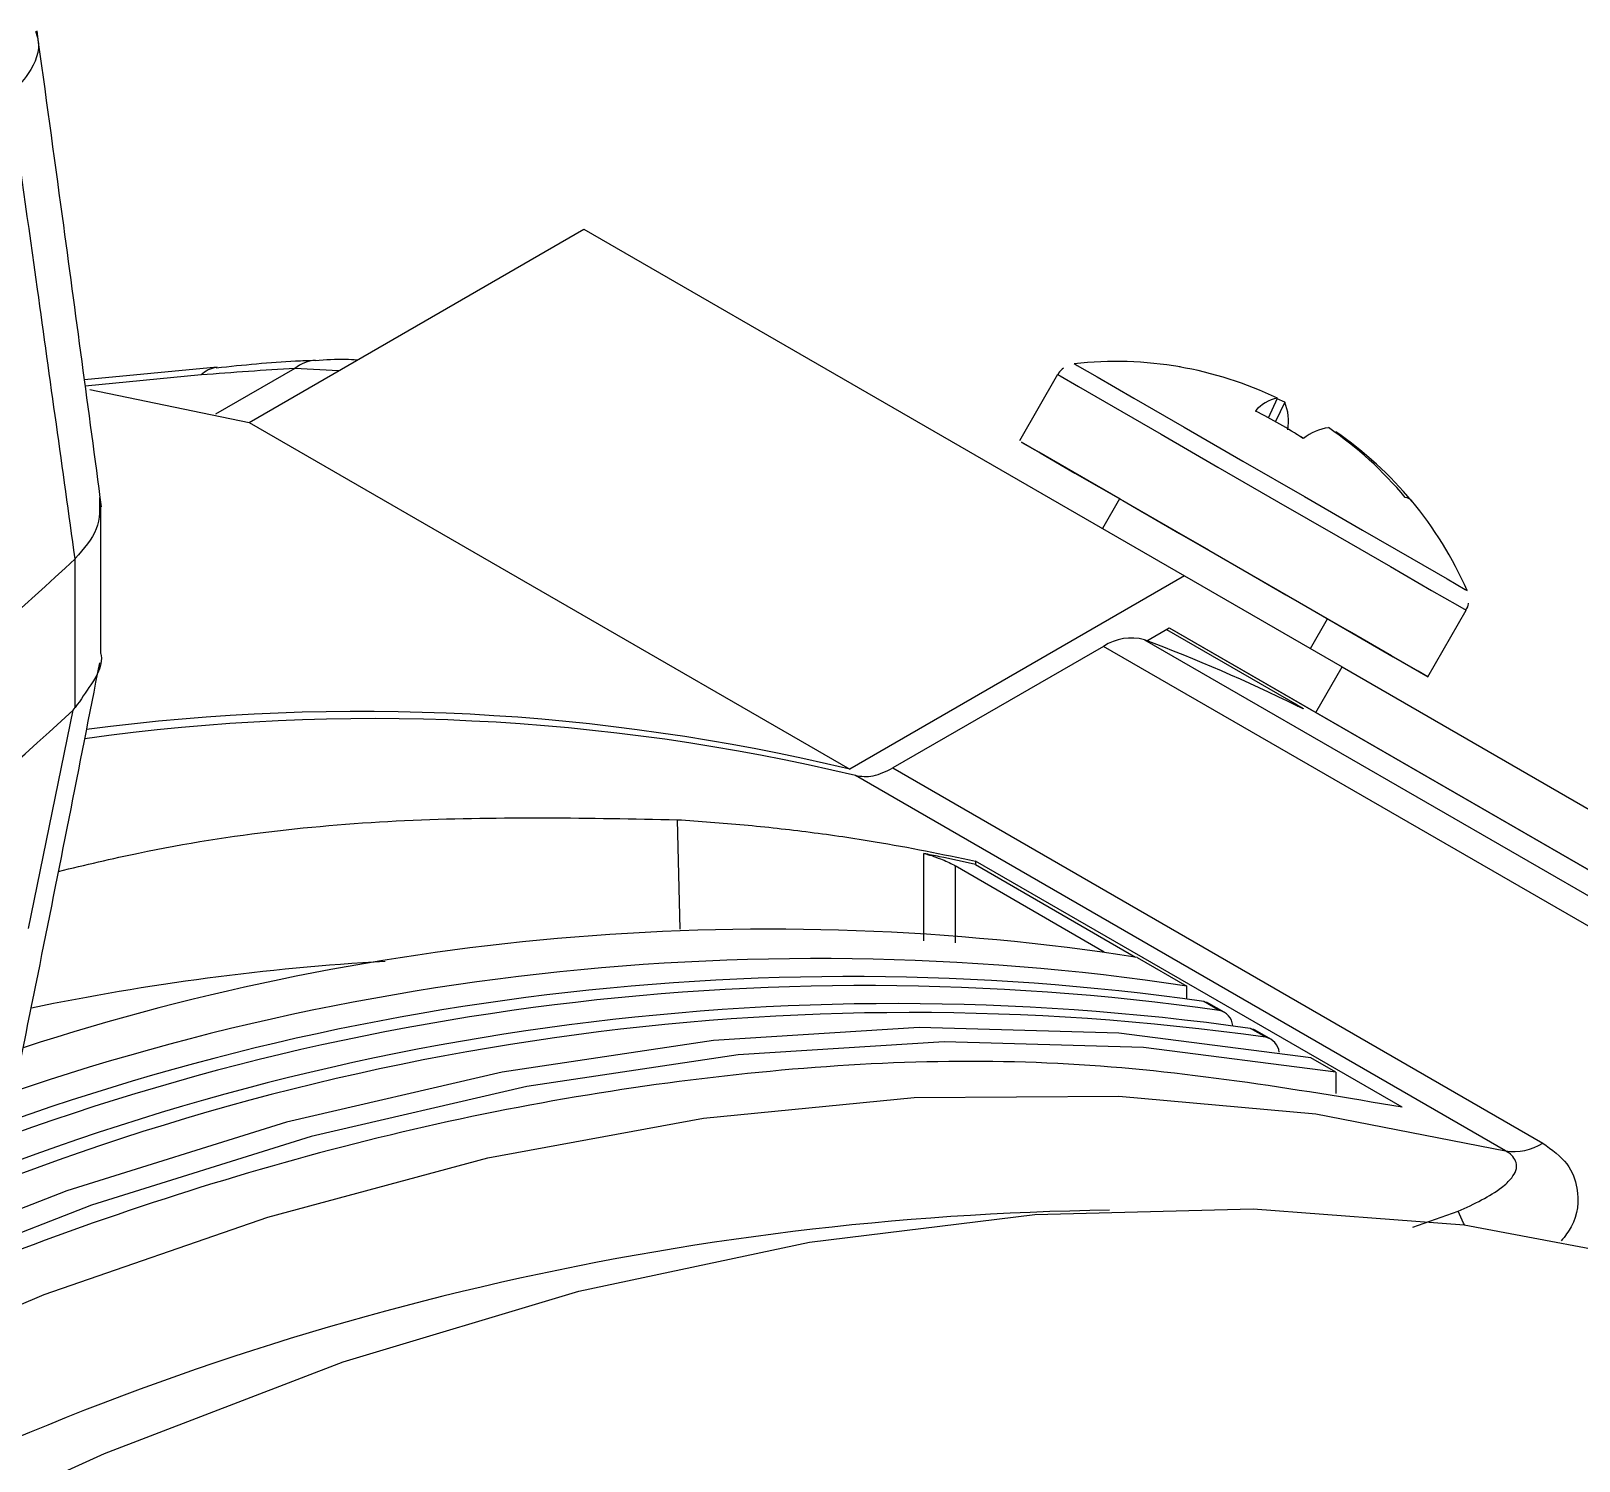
# Model space of a CAD drawing. Extents: x 16.5 to 113.1, y 4.4 to 84.5.
# Drawn here: x 81.741 to 82.798, y 13.829 to 14.805 of the extents above; entities that cross this region are included whole.
import ezdxf

# ---------------------------------------------------------------- set-up
doc = ezdxf.new("R2010")
doc.units = 0
doc.header["$MEASUREMENT"] = 0
doc.layers.add('OBJECT', color=7, linetype='CONTINUOUS')

msp = doc.modelspace()

# ---------------------------------------------------------------- linework, layer by layer
at = {"layer": 'OBJECT'}
for p, q in [((81.8899, 14.5382), (82.1185, 14.6701)), ((82.1185, 14.6701), (82.5286, 14.4334)), ((81.8674, 14.5758), (81.8681, 14.5759)), ((81.8681, 14.5759), (81.7775, 14.5672)), ((81.8572, 14.5706), (81.778, 14.563)), ((81.9211, 14.5751), (81.8669, 14.5438)), ((82.4419, 14.5709), (82.4158, 14.5255)), ((81.7811, 14.5607), (81.8899, 14.5382)), ((82.5859, 14.5414), (82.592, 14.5548)), ((82.597, 14.5519), (82.5906, 14.5387)), ((82.597, 14.5519), (82.5918, 14.5543)), ((81.8899, 14.5382), (82.3001, 14.3014)), ((82.6316, 14.5313), (82.6319, 14.5317)), ((81.7886, 14.3811), (81.7886, 14.4815)), ((82.4842, 14.486), (82.4725, 14.4658)), ((81.7712, 14.4452), (81.7711, 14.4451)), ((81.7712, 14.3435), (81.7712, 14.4452)), ((82.5286, 14.4334), (82.3001, 14.3014)), ((82.5286, 14.4334), (82.6361, 14.3713)), ((82.6946, 14.3645), (82.7208, 14.4099)), ((82.5029, 14.3891), (82.5181, 14.3979)), ((82.5162, 14.3968), (82.6054, 14.3453)), ((82.5181, 14.3979), (82.6181, 14.3402)), ((83.1925, 14.0085), (82.5187, 14.3975)), ((82.6145, 14.3838), (82.6262, 14.404)), ((82.5013, 14.3897), (83.0202, 14.0902)), ((82.4733, 14.3852), (82.3295, 14.3022)), ((82.9923, 14.0857), (82.4733, 14.3852)), ((82.6181, 14.3402), (82.6361, 14.3713)), ((82.6361, 14.3713), (82.972, 14.1774)), ((81.7697, 14.3417), (81.7712, 14.3435)), ((82.6055, 14.3445), (82.6054, 14.3453)), ((81.7392, 14.1926), (81.7697, 14.3417)), ((82.6181, 14.3402), (82.954, 14.1463)), ((82.3295, 14.3022), (82.7732, 14.0461)), ((82.7477, 14.0408), (82.3039, 14.297)), ((82.1822, 14.2669), (82.1839, 14.1921)), ((82.3506, 14.1842), (82.3506, 14.2438)), ((82.6771, 14.0706), (82.3859, 14.2386)), ((82.3859, 14.2386), (82.3859, 14.2363)), ((82.4738, 14.1765), (82.372, 14.2354)), ((82.372, 14.2354), (82.372, 14.1829)), ((82.3859, 14.2363), (82.4951, 14.1731)), ((82.4962, 14.1729), (82.5302, 14.1533)), ((82.5302, 14.1447), (82.5302, 14.1533)), ((82.5523, 14.1367), (82.5417, 14.1427)), ((82.5557, 14.1354), (82.5452, 14.1415)), ((82.584, 14.1183), (82.5735, 14.1244)), ((82.5875, 14.1171), (82.5769, 14.1232)), ((82.6319, 14.0946), (82.6149, 14.1044)), ((82.6319, 14.0946), (82.6319, 14.0799)), ((82.6844, 13.9886), (82.7155, 13.9995))]:
    msp.add_line(p, q, dxfattribs=at)
at = {"layer": 'OBJECT', "flags": 128}
for points in [[(82.4533, 14.5783), (82.4553, 14.5771), (82.4689, 14.5693), (82.494, 14.5548), (82.5283, 14.535), (82.5684, 14.5118), (82.6104, 14.4876), (82.6501, 14.4647), (82.6837, 14.4453), (82.7078, 14.4313), (82.7202, 14.4242), (82.7215, 14.4234)], [(81.9508, 14.5733), (81.9211, 14.5751), (81.9211, 14.5751), (81.9211, 14.5751)], [(82.4419, 14.5709), (82.4437, 14.5699), (82.4562, 14.5626), (82.4799, 14.549), (82.5126, 14.5301), (82.5514, 14.5077), (82.5928, 14.4838), (82.6333, 14.4604), (82.6691, 14.4397), (82.6972, 14.4235), (82.7149, 14.4133), (82.7208, 14.4099)], [(82.4172, 14.5247), (82.4175, 14.5245), (82.43, 14.5173), (82.4537, 14.5036), (82.4864, 14.4848), (82.5252, 14.4624), (82.5667, 14.4384), (82.6071, 14.4151), (82.6429, 14.3944), (82.671, 14.3782), (82.6887, 14.3679), (82.6946, 14.3645), (82.6881, 14.3683), (82.6698, 14.3789), (82.6413, 14.3953), (82.6052, 14.4162), (82.5653, 14.4392)], [(82.5451, 14.4509), (82.5232, 14.4635), (82.4846, 14.4858), (82.4523, 14.5044), (82.4291, 14.5178), (82.4172, 14.5247)], [(82.6046, 14.5304), (82.6075, 14.5288), (82.6101, 14.5275)], [(82.4842, 14.486), (82.4864, 14.4848), (82.4984, 14.4778), (82.519, 14.4659), (82.5451, 14.4509), (82.5728, 14.4349), (82.5978, 14.4204), (82.6163, 14.4098), (82.6255, 14.4044), (82.6262, 14.404)], [(82.5417, 14.1427), (82.5438, 14.1422), (82.5452, 14.1415)], [(82.6149, 14.1044), (82.4836, 14.1211), (82.3474, 14.1251), (82.2069, 14.1162), (82.0627, 14.0946), (81.9153, 14.0603), (81.7654, 14.0135), (81.6136, 13.9544), (81.4605, 13.8831), (81.3067, 13.8001), (81.153, 13.7056), (80.9999, 13.6001), (80.8481, 13.484), (80.6982, 13.3577), (80.5508, 13.2218), (80.4066, 13.0769), (80.2661, 12.9235), (80.2264, 12.8779)], [(82.5735, 14.1244), (82.5756, 14.1238), (82.5769, 14.1232)], [(82.6319, 14.0946), (82.5006, 14.1113), (82.3644, 14.1153), (82.2239, 14.1064), (82.0796, 14.0848), (81.9323, 14.0505), (81.7823, 14.0037), (81.6305, 13.9446), (81.4774, 13.8733), (81.3237, 13.7903), (81.17, 13.6959), (81.0169, 13.5903), (80.8651, 13.4742), (80.7152, 13.3479), (80.5678, 13.212), (80.4235, 13.0671), (80.283, 12.9137), (80.2264, 12.8482)], [(80.2264, 12.7658), (80.2414, 12.7839), (80.3809, 12.944), (80.5247, 13.0958), (80.6721, 13.2387), (80.8224, 13.3721), (80.975, 13.4953), (81.1294, 13.6079), (81.2847, 13.7093), (81.4403, 13.7991), (81.5956, 13.877), (81.7499, 13.9426), (81.9026, 13.9956), (82.0529, 14.0359), (82.2002, 14.0631), (82.344, 14.0772), (82.4836, 14.0782), (82.6183, 14.0661), (82.7477, 14.0408)], [(81.6752, 13.7815), (81.7912, 13.8341), (81.9542, 13.8967), (82.1149, 13.9449), (82.2726, 13.9785), (82.4263, 13.9973), (82.5755, 14.0012), (82.7194, 13.9902), (82.8572, 13.9644)], [(82.7197, 13.9902), (82.719, 13.9915), (82.7155, 13.9995)]]:
    msp.add_lwpolyline(points, dxfattribs=at)
at = {"layer": 'OBJECT'}
for centre, radius, start, end in [((81.9367, 14.556), 0.0246, 93.3819, 129.1078), ((82.4815, 14.3174), 0.2624, 80.3513, 96.1668), ((82.5249, 14.5725), 0.00365, 68.6914, 91.5654), ((82.4815, 14.3235), 0.2563, 64.473, 80.2743), ((81.8703, 14.5575), 0.0185, 98.997, 134.9116), ((82.5971, 14.5289), 0.0264, 101.2338, 139.6404), ((82.4374, 14.2665), 0.3124, 56.5442, 63.4572), ((82.5662, 14.5389), 0.0334, 350.2106, 22.924), ((82.631, 14.5015), 0.0333, 97.0455, 129.7882), ((82.4794, 14.32), 0.2604, 39.874, 55.5118), ((82.4868, 14.3204), 0.2563, 39.7267, 55.5285), ((82.6786, 14.4804), 0.00658, 35.7972, 84.1497), ((82.4815, 14.3174), 0.2624, 23.8332, 39.6495), ((80.6306, 15.6568), 1.664, 303.0242, 313.2654), ((82.4921, 14.3577), 0.0333, 74.0154, 124.2943), ((82.0816, 13.2805), 1.186, 63.804, 69.2779), ((80.6006, 15.5912), 1.7111, 301.2479, 313.0955), ((81.9744, 12.9217), 1.4142, 76.5257, 97.9952), ((81.9664, 12.9084), 1.4324, 76.5316, 97.5199), ((82.2455, 12.5452), 1.6469, 81.2412, 108.0351), ((82.278, 12.4702), 1.7019, 81.4782, 112.3063), ((82.0802, 12.5024), 1.6706, 93.3438, 101.7023), ((82.3004, 12.4421), 1.7177, 81.9245, 112.9005), ((82.3109, 12.4316), 1.722, 81.9421, 113.2172), ((82.3319, 12.4105), 1.7308, 81.9773, 113.8517), ((82.3423, 12.4), 1.7352, 81.9947, 114.1653), ((82.5498, 14.1251), 0.0118, 6.2051, 77.8002), ((82.5815, 14.1068), 0.0118, 6.2051, 77.8002), ((82.7539, 14.0754), 0.0351, 259.8176, 303.4206), ((82.5034, 12.0064), 1.994, 90.747, 115.6342)]:
    msp.add_arc(centre, radius, start, end, dxfattribs=at)
for points, knots in [([(81.7441, 14.8053), (81.7447, 14.8034), (81.748, 14.7938), (81.7418, 14.7782), (81.7312, 14.7665), (81.7268, 14.7617)], [0, 0, 0, 0, 0.126813, 0.642616, 1, 1, 1, 1]), ([(81.7891, 14.4806), (81.7803, 14.5467), (81.7658, 14.6549), (81.7509, 14.7633), (81.7451, 14.8055)], [0, 0, 0, 0, 0.6110027, 1, 1, 1, 1]), ([(81.7711, 14.4451), (81.7625, 14.5064), (81.7479, 14.6119), (81.733, 14.7175), (81.7268, 14.7617)], [0, 0, 0, 0, 0.581449, 1, 1, 1, 1]), ([(81.9351, 14.5804), (81.9306, 14.5803), (81.9092, 14.5796), (81.8859, 14.5772), (81.8675, 14.5753)], [0, 0, 0, 0, 0.2089654, 1, 1, 1, 1]), ([(81.9637, 14.5808), (81.961, 14.5809), (81.9516, 14.5815), (81.9421, 14.5808), (81.9352, 14.5803)], [0, 0, 0, 0, 0.276972, 1, 1, 1, 1]), ([(81.9211, 14.5751), (81.9211, 14.5751), (81.9004, 14.5738), (81.8788, 14.5722), (81.8572, 14.5706)], [0, 0, 0, 0, 0.00003, 1, 1, 1, 1]), ([(82.4459, 14.5752), (82.4446, 14.5742), (82.4429, 14.5729), (82.4421, 14.5709), (82.442, 14.5704)], [0, 0, 0, 0, 0.76167, 1, 1, 1, 1]), ([(81.7877, 14.487), (81.7879, 14.4797), (81.7884, 14.4648), (81.777, 14.4518), (81.7712, 14.4452)], [0, 0, 0, 0, 0.4914502, 1, 1, 1, 1]), ([(82.7207, 14.4102), (82.7216, 14.4115), (82.7225, 14.413), (82.7225, 14.4146), (82.7225, 14.4147)], [0, 0, 0, 0, 0.935545, 1, 1, 1, 1]), ([(81.7883, 14.381), (81.7884, 14.3807), (81.7905, 14.3735), (81.7843, 14.3624), (81.7749, 14.3488), (81.7712, 14.3435)], [0, 0, 0, 0, 0.027792, 0.619444, 1, 1, 1, 1]), ([(81.7316, 14.0912), (81.7363, 14.1146), (81.7554, 14.2087), (81.774, 14.3031), (81.7879, 14.374)], [0, 0, 0, 0, 0.249079, 1, 1, 1, 1]), ([(82.6054, 14.3453), (82.6063, 14.3448), (82.608, 14.3438), (82.6095, 14.3429), (82.6099, 14.3425), (82.6085, 14.343), (82.6062, 14.3441), (82.6052, 14.3447)], [0, 0, 0, 0, 0.142797, 0.285012, 0.481175, 0.751476, 1, 1, 1, 1]), ([(82.3039, 14.297), (82.3078, 14.2965), (82.3157, 14.2956), (82.3249, 14.3), (82.3295, 14.3022)], [0, 0, 0, 0, 0.5, 1, 1, 1, 1]), ([(81.7597, 14.2316), (81.778, 14.236), (81.8608, 14.2557), (82.0031, 14.2703), (82.1225, 14.2681), (82.1822, 14.2669)], [0, 0, 0, 0, 0.124265, 0.562133, 1, 1, 1, 1]), ([(82.1822, 14.2669), (82.1974, 14.2659), (82.2279, 14.2637), (82.273, 14.2586), (82.326, 14.251), (82.3632, 14.2433), (82.3859, 14.2386)], [0, 0, 0, 0, 0.218765, 0.43753, 0.656295, 1, 1, 1, 1]), ([(82.3859, 14.2363), (82.3777, 14.2381), (82.3659, 14.2407), (82.3541, 14.2431), (82.3506, 14.2438)], [0, 0, 0, 0, 0.701382, 1, 1, 1, 1]), ([(82.3506, 14.2438), (82.3523, 14.2434), (82.3555, 14.2426), (82.3614, 14.2404), (82.3667, 14.2382), (82.3701, 14.2365), (82.3717, 14.2356), (82.372, 14.2354)], [0, 0, 0, 0, 0.292379, 0.559789, 0.754512, 0.950188, 1, 1, 1, 1]), ([(82.6771, 14.0706), (82.6022, 14.0831), (82.4522, 14.1082), (82.2087, 14.0969), (81.9554, 14.0502), (81.6936, 13.9637), (81.4273, 13.8408), (81.1598, 13.6828), (80.8942, 13.4907), (80.6346, 13.2672), (80.4103, 13.0464), (80.2788, 12.8924), (80.2264, 12.831)], [0, 0, 0, 0, 0.10339, 0.207109, 0.310498, 0.413888, 0.517607, 0.620996, 0.724386, 0.828105, 0.931495, 1, 1, 1, 1]), ([(82.7155, 13.9995), (82.7264, 14.0046), (82.7409, 14.0114), (82.7531, 14.0229), (82.7566, 14.0302), (82.7533, 14.0366), (82.7502, 14.0393), (82.748, 14.0406), (82.7477, 14.0408)], [0, 0, 0, 0, 0.476054, 0.640497, 0.854535, 0.926507, 0.987724, 1, 1, 1, 1]), ([(82.7732, 14.0461), (82.7794, 14.0415), (82.7917, 14.0324), (82.7982, 14.0122), (82.797, 13.9937), (82.7883, 13.9825), (82.7858, 13.9793)], [0, 0, 0, 0, 0.240931, 0.48007, 0.852801, 1, 1, 1, 1])]:
    msp.add_open_spline(points, degree=3, knots=knots, dxfattribs=at)

doc.saveas('drawing.dxf')
